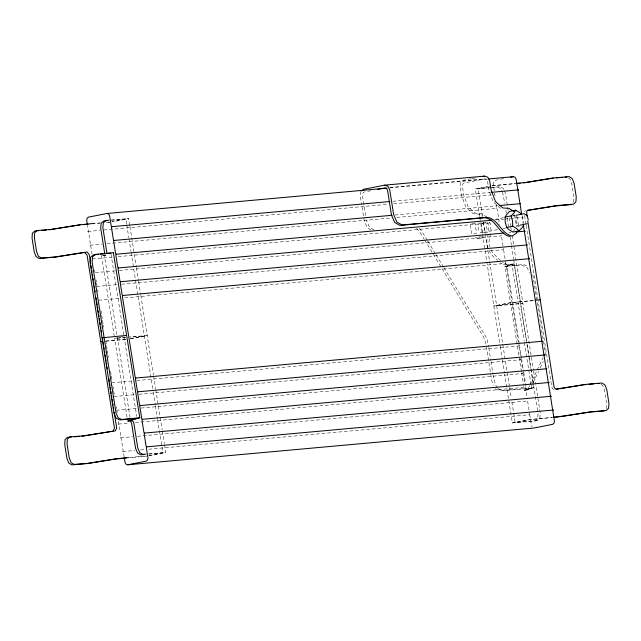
<?xml version="1.0" encoding="UTF-8"?>
<svg xmlns="http://www.w3.org/2000/svg" width="641" height="641" viewBox="0 0 641 641"><rect width="100%" height="100%" fill="white"/><g stroke="black" fill="none" stroke-linecap="round" stroke-linejoin="round"><path stroke-width="0.48" stroke-dasharray="3.21 2.4" d="M573.583 202.316L573.951 197.42L571.772 183.663L569.881 178.943L568.407 178.006M606.266 408.694L606.642 403.798L604.463 390.04L602.564 385.321L599.623 383.454M538.111 413.749L537.607 418.669L535.003 421.009L512.327 422.924L504.547 373.783M360.899 191.507L360.234 195.649L361.596 204.223M488.498 234.093C483.923 243.86 489.243 254.685 497.72 260.302M490.677 233.661L489.251 238.452L489.019 243.324L489.916 247.114M480.357 222.331L478.114 224.582L478.202 229.182L480.55 232.659L483.394 232.403L484.588 228.605L483.242 224.118L481.079 222.78M529.594 385.762L527.904 389.271L525.644 390.321L524.394 390.377L523.769 386.443M530.019 384.88L536.781 370.827M537.206 369.945L543.135 357.622M532.623 383.566L530.091 388.839L525.644 390.321M533.048 382.693L538.544 371.267M540.235 367.758L543.191 361.604M92.072 254.357L90.71 245.783L90.052 245.207L90.493 244.405L88.53 232.026L87.873 231.449L88.314 230.648L87.569 225.961M124.138 456.857L123.401 452.161L122.743 451.585L123.184 450.791L121.221 438.404L120.564 437.827L121.005 437.026L119.042 424.646L118.385 424.07L118.825 423.268L118.369 420.416M396.899 217.427L496.519 208.405L496.959 207.612L496.503 204.751M119.322 270.47L500.877 235.928L501.318 235.127M121.502 284.227L503.057 249.686L503.489 248.884L501.534 236.505L500.877 235.928M522.07 216.834L522.727 217.411L522.287 218.212L523.192 223.925M124.674 297.897L505.236 263.443L505.669 262.65L503.714 250.262L503.057 249.686M136.749 380.538L518.313 345.996L518.745 345.195L505.893 264.02L505.236 263.443M138.929 394.295L520.492 359.753L520.925 358.96L518.962 346.573L518.313 345.996M141.108 408.053L522.671 373.511L523.104 372.717L522.655 369.857M135.323 422.531L524.851 387.268L525.283 386.475M137.503 436.289L527.03 401.026L527.463 400.232M148.648 449.237L529.21 414.791L529.642 413.99L527.679 401.611L527.03 401.026M475.334 237.146L478.362 238.909L480.029 236.209M512.984 232.058L514.651 229.358M478.362 238.909L482.841 238.019L484.003 236.609M114.298 336.541L101.534 255.951L103.385 255.855L104.395 254.878M524.546 211.634L525.556 210.657M535.003 421.009L537.182 420.576L539.786 418.236L540.291 413.317L535.78 384.816M521.437 371.7L504.779 266.544L512.023 264.364L524.162 341.02M519.258 343.752L506.967 266.111L514.21 263.932L530.708 368.102M524.394 390.377L531.637 388.19L524.322 342.006M523.777 372.253L526.573 389.944L533.825 387.757L533.2 383.831M101.534 255.951L105.444 254.733M127.062 417.131L114.611 338.504L118.513 337.286M130.051 417.571L104.371 255.414L106.182 254.902M122.872 336.429L117.439 337.967L125.612 337.342M126.622 223.925L125.844 219.006L112.047 221.738M482.465 216.113L478.106 188.598L489.876 186.21M161.957 447.009L162.894 452.907L149.097 455.631M511.887 401.859L515.156 422.491L528.953 419.767L553.343 417.483M129.762 225.464L128.673 218.581L112.496 221.802M479.644 216.546L475.285 189.023L488.202 186.363M164.473 444.614L165.715 452.474L148.728 455.839M512.327 422.924L529.322 419.559L551.605 417.403M370.77 190.73L364.168 192.036L362.814 193.197L362.421 195.217L366.043 218.076M471.215 178.743L463.667 180.233L460.839 182.461L460.174 186.603L461.656 195.97L466.007 207.372L473.322 213.79L479.444 214.206L482.793 216.265M472.161 178.559L475.934 177.805M500.621 208.381L493.314 201.963L488.963 190.569L487.481 181.203L486.487 179.456L484.86 178.879L464.108 182.989L462.754 184.151L462.361 186.17L463.844 195.537L468.194 206.939L475.502 213.357L481.631 213.774L486.647 216.866M103.385 255.855L105.573 255.422L104.371 255.414M503.682 178.615L494.892 180.353L493.538 181.515L493.145 183.534L494.78 193.854L494.339 194.648L494.996 195.233L495.445 198.085M494.916 219.446L503.658 217.724M512.391 215.993L515.308 215.416M483.394 232.403L497.953 229.518M502.808 228.565L505.725 227.988M516.398 225.872L519.314 225.295M520.204 225.896L517.624 226.401L516.157 221.369L515.973 216.081M130.203 338.889L147.198 335.531L129.514 336.99M130.572 338.688L144.369 335.956L130.259 337.158M491.903 185.866L515.316 183.679M108.025 222.411L109.851 222.179M492.272 185.666L515.54 183.422M146.901 456.072L130.139 457.658M389.864 187.476L484.86 178.879M389.92 187.861L487.553 179.023M110.901 220.055L128.673 218.581M111.662 220.216L125.844 219.006M91.671 223.653L100.453 222.86M106.31 222.331L110.212 221.978M489.347 187.653L478.106 188.598M490.333 187.565L500.14 186.675L503.401 188.486L504.074 190.048M92.096 223.853L100.06 223.132M491.086 187.733L475.285 189.023M492.072 187.645L497.953 187.108L501.214 188.919L502.232 191.266M392.837 201.258L490.469 192.42M87.873 231.449L99.828 230.367M103.818 230.007L388.742 204.207M393.718 203.758L491.351 194.92M395.016 215.015L497.632 205.729M90.052 245.207L102.007 244.125M106.991 243.668L390.922 217.972M495.83 219.847L503.794 219.126M504.796 219.038L522.727 217.411M92.232 258.964L113.153 257.073M118.136 256.616L491.727 222.796M508.962 232.619L510.957 232.435M95.413 272.633L115.332 270.831M96.591 286.479L117.511 284.588M98.77 300.236L119.691 298.345M533.288 300.437L510.797 302.608L493.802 305.973L520.676 303.682L522.856 303.249L496.631 305.549L510.428 302.816L534.073 300.605M125.38 337.599L114.611 338.504M105.933 340.988L125.756 339.193M105.733 341.244L125.556 339.45M111.846 382.789L132.767 380.898M114.026 396.547L134.947 394.656M116.205 410.312L137.126 408.413M118.385 424.07L129.346 423.076M120.564 437.827L132.519 436.745M122.743 451.585L134.698 450.503M140.675 449.958L144.658 449.597M148.928 453.86L165.715 452.474M148.704 454.116L162.894 452.907M129.698 457.466L146.284 455.959M537.182 420.576L515.156 422.491M506.967 266.111L523.689 264.501L528.569 266.904M504.779 266.544L521.502 264.933L527.198 267.73L529.498 272.705M526.573 389.944L527.823 389.888M514.21 263.932L507.127 264.461L502.696 262.57M512.023 264.364L504.94 264.885L500.509 263.002M533.825 387.757L502.384 390.489L498.105 388.742M531.637 388.19L500.204 390.922L495.918 389.175L494.363 386.9M373.935 229.903L369.585 227.483L366.348 219.983M370.883 229.847L367.405 227.916L364.16 220.416L361.748 205.176M513.705 214.751L515.22 215.64M553.88 389.52L552.598 388.75L551.765 386.924L538.2 301.23M480.494 236.273L482.841 238.019M496.519 208.405L497.176 208.99L499.139 221.369L498.698 222.171L499.355 222.748L499.651 224.654M520.492 359.753L521.141 360.33L522.503 368.904M522.671 373.511L523.32 374.088L524.835 383.614M524.851 387.268L525.5 387.853L527.014 397.372M529.21 414.791L529.859 415.368L531.493 425.688L532.158 426.85M500.605 260.55L492.937 253.131L490.357 249.012M419.214 228.436L421.594 230.928L427.291 240.311M416.434 228.244L419.406 231.361L424.07 239.037M497.584 387.989L495.509 384.953L493.145 375.201M427.811 241.168L435.576 253.964M436.096 254.822L443.348 266.76M443.868 267.618L485.83 336.733L487.176 339.666L488.658 346.829M424.59 239.894L483.651 337.158L485.854 343.344L491.743 380.522L493.33 385.385M516.67 216.53L517.575 218.22L518.553 226.345M513.577 215.272L515.388 218.653L516.366 226.778M489.363 221.93L490.269 223.621L491.246 231.746M487.184 222.363L488.081 224.054L489.067 232.178M504.411 190.834L505.428 193.173L508.225 210.865M502.568 192.044L504.796 203.437M522.255 215.721L523.473 219.919L523.553 222.571M524.626 215.536L526.029 224.398M526.181 225.384L537.887 299.259M532.831 274.765L545.747 356.3M509.315 217.748L510.565 225.608M510.717 226.594L511.189 229.542M512.119 235.439L533.44 370.073M533.6 371.059L535.62 383.831M505.885 210.32L506.358 213.261M507.135 218.18L508.377 226.041M510.092 236.85L511.334 244.71M511.494 245.695L513.513 258.475M513.673 259.453L526.902 342.991M527.054 343.969L529.081 356.749M529.234 357.726L537.799 411.778M530.86 369.088L533.04 382.845M519.418 344.738L521.437 357.51M521.598 358.495L523.617 371.267M521.59 372.685L523.617 385.457M483.402 222.01L485.109 232.819M485.269 233.805L509.395 386.13M509.547 387.116L511.262 397.925M479.797 217.523L486.647 260.767M486.799 261.752L500.028 345.283M500.188 346.268L502.207 359.04M502.368 360.026L504.387 372.798M488.811 347.807L490.822 360.522M490.982 361.5L492.993 374.224M129.915 226.441L136.301 266.736M136.453 267.722L138.48 280.494M138.632 281.479L140.659 294.251M140.812 295.237L153.423 374.841M153.576 375.818L155.603 388.598M155.755 389.584L162.141 429.871M162.293 430.856L164.312 443.628M126.782 224.903L128.801 237.683M128.961 238.66L130.98 251.44M131.141 252.418L153.087 390.994M153.239 391.971L155.266 404.751M155.418 405.729L157.446 418.509M157.598 419.486L161.804 446.024M111.029 254.181L123.945 335.748M124.106 336.733L136.709 416.338M94.547 270.021L94.852 271.928M96.126 279.973L96.43 281.872M96.575 282.825L97.031 285.686M97.704 289.916L98.001 291.823M100.974 310.597L101.599 314.515M101.751 315.492L102.368 319.402M102.528 320.38L103.145 324.29M103.297 325.267L103.61 327.222M105.781 340.916L106.398 344.834M106.55 345.811L107.175 349.722M107.327 350.699L107.944 354.609M108.105 355.587L108.409 357.542M110.581 371.235L111.197 375.145M111.358 376.131L111.975 380.041M112.952 386.227L113.561 390.04M113.705 390.994L114.314 394.8M116.189 406.658L116.494 408.557M116.862 410.889L117.159 412.796M474.933 223.028L470.454 223.917L470.614 229.206L472.088 234.237L476.567 233.356L474.933 223.028M485.846 222.042L481.351 222.932L481.535 228.22L483.01 233.252L487.481 232.363L485.846 222.042"/><path stroke-width="0.96" d="M528.272 219.959L527.222 215.913M517.127 231.137L516.558 233.052L512.271 236.048C500.893 234.053 498.201 218.052 486.495 217.339L402.107 224.983L396.891 222.082L393.646 214.583L389.728 189.816L387.829 186.178L384.488 185.177L363.735 189.279L361.612 190.946M389.848 201.53L111.903 226.69L111.47 227.491L113.425 239.87L114.082 240.455L392.028 215.288M114.082 240.455L113.649 241.248L115.604 253.628L116.261 254.213L491.839 220.208M116.261 254.213L115.821 255.006L117.784 267.385L118.441 267.97L503.986 233.068M118.441 267.97L118 268.763L119.963 281.151L120.62 281.728L527.086 244.934L526.646 245.727L528.609 258.107L529.266 258.692L528.825 259.485L541.685 340.659L542.334 341.244L541.901 342.038L543.864 354.417L544.513 355.002L544.081 355.795L546.044 368.174L546.693 368.759L546.26 369.553L548.215 381.94L548.872 382.517L548.44 383.31L550.395 395.697L551.052 396.274L550.619 397.067L552.574 409.455L553.231 410.032L552.798 410.833L554.433 421.145L554.032 423.164L552.678 424.334L534.113 428.004L127.655 464.805L126.021 464.228L125.035 462.482L124.29 457.794M120.62 281.728L120.179 282.521L122.143 294.908L122.8 295.485L529.266 258.692M122.8 295.485L122.359 296.278L135.219 377.461L135.876 378.038L542.334 341.244M135.876 378.038L135.435 378.831L137.398 391.218L138.055 391.795L544.513 355.002M138.055 391.795L137.615 392.588L139.578 404.976L140.235 405.553L546.693 368.759M140.235 405.553L139.794 406.354L141.757 418.733L142.414 419.31L548.872 382.517M142.414 419.31L141.973 420.111L143.937 432.491L144.594 433.076L551.052 396.274M144.594 433.076L144.153 433.869L146.116 446.248L146.773 446.833L553.231 410.032M146.773 446.833L146.332 447.626L147.967 457.946L147.574 459.966L146.22 461.127L127.655 464.805M488.554 178.935L513.457 176.676L515.084 177.253L516.077 178.999L517.712 189.319L518.369 189.896L517.928 190.689L519.891 203.077L520.548 203.654L520.107 204.447L521.614 213.974M523.344 224.879L524.25 230.592L524.907 231.169L524.466 231.97L526.429 244.349L527.086 244.934M523.633 225.215L521.966 227.916L518.994 230.872L512.984 232.058L509.194 229.855L506.71 227.387L505.236 222.355L505.076 217.067L506.743 214.366L509.715 211.41L515.725 210.216L519.514 212.419L521.389 214.27M515.725 210.216L514.058 212.916L511.077 215.873L505.076 217.067M113.417 252.85L139.81 417.756L130.516 420.52L133.007 421.297L133.833 423.124L137.759 447.891L139.762 452.642L143.047 454.389L145.988 454.124M126.493 335.403L102.031 337.831M386.932 188.134L106.991 213.477L88.426 217.147L87.072 218.317L86.679 220.328L87.424 225.023M377.373 189.424L384.921 187.925L386.547 188.502L387.541 190.249L391.467 215.015L394.704 222.515L399.928 225.416L484.316 217.772C496.014 218.485 498.714 234.486 510.084 236.481M482.537 176.499L484.42 176.131L487.769 177.132L489.66 180.77L491.142 190.137L495.493 201.53L502.808 207.948L508.93 208.373L513.954 211.458M510.524 177.261L513.457 176.676M516.277 215.224L524.042 213.685L526.926 215.48M506.71 227.387L512.712 226.201L516.51 228.404L518.994 230.872M520.284 225.103L527.078 223.757M100.773 341.693L102.961 341.26M76.207 225.48L49.117 229.823M527.126 182.373L549.658 178.655M86.367 435.576L108.898 431.858M559.817 388.75L582.34 385.033M85.622 435.688L81.808 436.2M523.449 182.909L526.213 182.509M527.807 210.424L554.994 206.009L571.291 204.591M556.14 389.287L558.896 388.887M550.635 178.494L553.311 178.134M583.326 384.872L585.994 384.52M77.184 225.32L80.157 224.935M109.875 431.697L112.84 431.313L114.507 428.372L87.048 255.014L84.508 252.45L55.054 257.153L39.069 258.491L36.096 256.68L34.229 251.905L32.05 238.148L32.379 233.196L34.71 230.976L38.604 230.672M98.514 254.317L93.578 254.814L90.629 257.161L90.044 262.161L114.018 413.509L116.141 418.236L119.731 419.919L137.022 418.301L127.687 421.057L129.538 420.961L130.82 421.73L131.653 423.557L135.571 448.323L137.575 453.075L140.86 454.822L143.8 454.557M100.493 254.124L104.443 253.724M106.422 253.524L110.869 253.195M384.488 185.177L484.42 176.131M108.946 220.232L105.997 220.496L103.353 222.78L102.889 227.755L106.815 252.522M516.518 183.334L525.812 182.445L553.263 177.966L569.248 176.628L572.189 178.502L574.088 183.222L576.259 196.979L575.89 201.867L573.599 204.15L557.622 205.489L527.735 210.224L526.734 211.201L526.966 216.089M106.759 220.664L103.818 220.929L101.166 223.212L100.709 228.188L104.627 252.955M516.293 183.582L520.22 183.23M91.671 223.653L79.62 224.815L50.647 229.47L37.018 230.528L34.686 232.755L34.358 237.707L36.537 251.464L38.412 256.24L41.377 258.051L55.006 256.985L87.12 251.977L89.235 254.581L90.637 263.443M83.138 224.662L88.113 224.214M491.471 192.332L518.369 189.896M499.627 205.553L520.548 203.654M515.941 231.986L524.907 231.169M535.267 300.26L540.227 299.812M553.56 417.227L562.862 416.338L590.305 411.867L606.29 410.528L608.581 408.245L608.95 403.357L606.771 389.6L604.88 384.88L601.931 383.014L585.946 384.344L556.067 389.087L554.785 388.318L553.952 386.491L527.743 221.009M553.343 417.483L590.353 412.035L603.982 410.969M128.721 457.554L116.67 458.716L87.689 463.363L74.068 464.429L71.095 462.618L69.228 457.842L67.049 444.085L67.377 439.133L69.709 436.914L83.33 435.848L115.444 430.84L116.686 427.94L114.194 412.179M126.157 458.019L114.234 459.212L87.737 463.531L71.752 464.869L68.787 463.066L66.912 458.283L64.741 444.525L65.062 439.574L67.401 437.354L71.287 437.05M556.228 177.91L562.069 177.453M564.985 177.228L566.932 177.076M41.521 230.44L46.384 230.063M588.919 384.288L593.782 383.911M597.676 383.606L599.623 383.454M74.212 436.825L79.075 436.441M113.657 252.658L95.621 254.397L92.673 256.745L92.088 261.744L116.061 413.084L118.184 417.812L121.774 419.502L139.81 417.756M106.991 213.477L108.625 214.054L109.611 215.793L111.246 226.113L111.903 226.69M511.077 215.873L512.552 220.913L512.712 226.201M90.95 265.414L91.415 268.371M91.727 270.342L92.04 272.313M92.352 274.284L92.665 276.247M92.977 278.218L93.29 280.189M93.602 282.16L93.915 284.131M94.227 286.102L94.539 288.073M94.844 290.036L95.156 292.008M96.094 297.921L96.406 299.892M96.719 301.863L97.192 304.812M97.496 306.783L97.809 308.754M98.121 310.725L98.434 312.696M98.746 314.667L99.059 316.638M99.371 318.601L99.684 320.572M99.996 322.543L100.308 324.514M100.621 326.485L100.933 328.456M101.246 330.427L101.558 332.391M102.496 338.304L102.8 340.275M103.113 342.246L103.586 345.203M103.898 347.166L104.211 349.137M104.523 351.108L104.836 353.079M105.148 355.05L105.453 357.021M105.765 358.992L106.077 360.963M106.39 362.926L106.702 364.897M107.015 366.868L107.327 368.839M108.89 378.687L109.355 381.643M109.667 383.614L109.98 385.586M110.292 387.557L110.605 389.528M110.917 391.491L111.23 393.462M111.542 395.433L111.855 397.404M112.167 399.375L112.479 401.346M112.792 403.317L113.104 405.28M113.409 407.251L113.721 409.222"/></g></svg>
